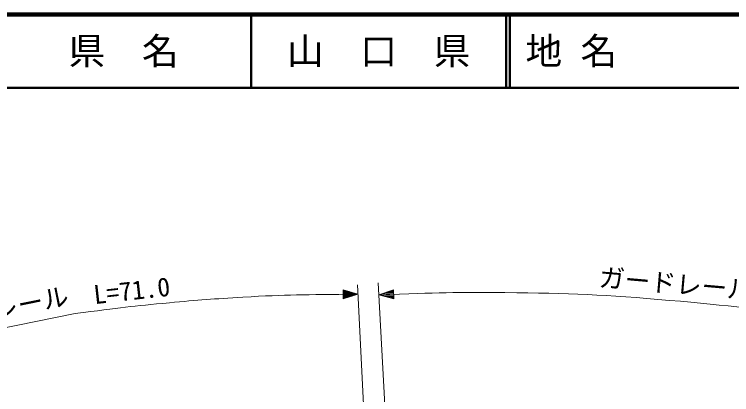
# Model space of a CAD drawing. Units: millimetres, scale not verified. Extents: x 40000 to 680000, y 20000 to 380000.
# Drawn here: x 300746 to 398465, y 328239 to 380000 of the extents above; entities that cross this region are included whole.
import ezdxf
from ezdxf.enums import TextEntityAlignment as Align

# ---------------------------------------------------------------- set-up
doc = ezdxf.new("R2010")
doc.units = ezdxf.units.MM
doc.header["$LTSCALE"] = 1000
for name, color, linetype, lineweight in [('M-STR-HTXT', 7, 'Continuous', 13), ('M-TTL', 2, 'Continuous', 140), ('M-TTL-LINE', 7, 'Continuous', 50)]:
    doc.layers.add(name, color=color, linetype=linetype, lineweight=lineweight)
doc.layers.add('M-TTL-TXT', color=7, linetype='Continuous')
doc.styles.add('ＭＳ ゴシック', font='')
doc.styles.get('ＭＳ ゴシック').set_extended_font_data('MS Gothic')

msp = doc.modelspace()

# ---------------------------------------------------------------- linework, layer by layer
at = {"layer": 'M-STR-HTXT'}
for p, q in [((348543, 322355), (347478, 343199)), ((351387, 323432), (350328, 343454)), ((347544, 341909), (345538, 342489)), ((345538, 342489), (345550, 341289)), ((345939, 342373), (345539, 342369)), ((345540, 342249), (346340, 342257)), ((346741, 342141), (345541, 342129)), ((345542, 342009), (347142, 342025)), ((350414, 341822), (352391, 342495)), ((351205, 342091), (352404, 342135)), ((352399, 342255), (351600, 342226)), ((351995, 342360), (352395, 342375)), ((352434, 341296), (352391, 342495)), ((347544, 341909), (345544, 341889)), ((345544, 341889), (346700, 341900)), ((345545, 341769), (347145, 341785)), ((346746, 341661), (345546, 341649)), ((345547, 341529), (346347, 341537)), ((345948, 341413), (345548, 341409)), ((347544, 341909), (345550, 341289)), ((350414, 341822), (352413, 341895)), ((350414, 341822), (352434, 341296)), ((352413, 341895), (350773, 341836)), ((352408, 342015), (350809, 341957)), ((352417, 341775), (350818, 341717)), ((351222, 341612), (352421, 341656)), ((352426, 341536), (351626, 341506)), ((352030, 341401), (352430, 341416)), ((274801, 332393), (309032, 339281))]:
    msp.add_line(p, q, dxfattribs=at)
for points, knots in [([(350414, 341822), (358610, 342139), (360875, 342180), (367581, 342129), (376350, 342061), (381269, 341809), (390008, 341075), (398112, 340394), (402641, 339804), (410674, 338528), (417395, 337461), (421165, 336841), (427799, 335325), (432635, 334219), (434257, 333812), (440107, 332197)], [0, 0, 0, 0, 1, 1, 1, 2, 2, 2, 3, 3, 3, 4, 4, 4, 5, 5, 5, 5]), ([(309032, 339281), (315205, 340066), (316844, 340294), (321870, 340750), (325779, 341106), (327972, 341275), (331890, 341504), (337996, 341861), (340027, 341833), (347544, 341909)], [0, 0, 0, 0, 1, 1, 1, 2, 2, 2, 3, 3, 3, 3])]:
    msp.add_open_spline(points, degree=3, knots=knots, dxfattribs=at)
at = {"layer": 'M-TTL'}
msp.add_line((680000, 380000), (40000, 380000), dxfattribs=at)
at = {"layer": 'M-TTL-LINE'}
for p, q in [((333000, 380000), (333000, 370000)), ((367750, 380000), (367750, 370000)), ((368250, 380000), (368250, 370000)), ((40000, 370000), (680000, 370000))]:
    msp.add_line(p, q, dxfattribs=at)

# ---------------------------------------------------------------- texts
at = {"layer": 'M-STR-HTXT', "style": 'ＭＳ ゴシック'}
for s, rotation, p in [('ガードレール', 355.049, (380237, 342195)), ('L=71.0', 6.343, (311767, 339787)), ('ガードレール', 11.49, (287901, 335575))]:
    msp.add_text(s, height=2566, rotation=rotation, dxfattribs=at).set_placement(p, align=Align.BOTTOM_LEFT)
at = {"layer": 'M-TTL-TXT', "style": 'ＭＳ ゴシック'}
for s, p in [('県\u3000名', (315625, 375000)), ('山\u3000口\u3000県', (350375, 375000))]:
    msp.add_text(s, height=3666, dxfattribs=at).set_placement(p, align=Align.MIDDLE_CENTER)
msp.add_text('地 名', height=3666, dxfattribs=at).set_placement((370380, 375000), align=Align.MIDDLE_LEFT)

doc.saveas('drawing.dxf')
